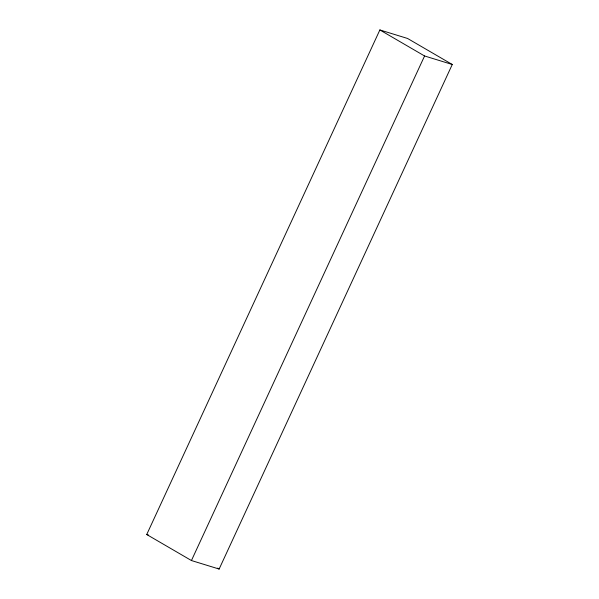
<?xml version="1.0" encoding="UTF-8"?>
<svg xmlns="http://www.w3.org/2000/svg" width="599" height="599" viewBox="0 0 599 599"><rect width="100%" height="100%" fill="white"/><g stroke="black" fill="none" stroke-linecap="round" stroke-linejoin="round"><path stroke-width="0.9" d="M146.733 534.51L379.871 29.95L407.56 38.463L452.267 64.49L219.129 569.05L191.44 560.537L146.733 534.51L148.522 535.057M191.44 560.537L424.579 55.977L452.267 64.49M379.871 29.95L424.579 55.977M217.534 568.122L219.129 569.05"/></g></svg>
